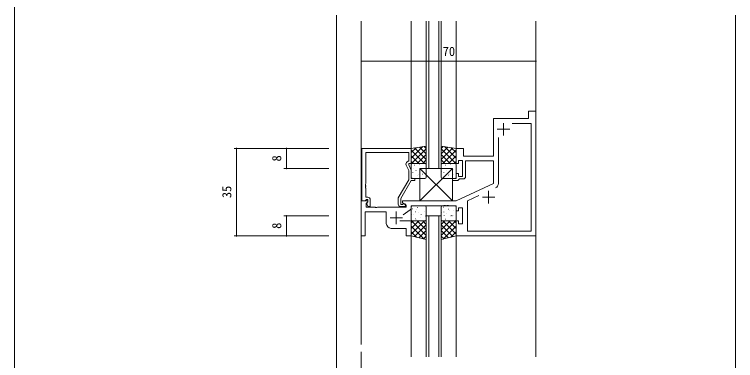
# Model space of a CAD drawing. Units: millimetres, scale not verified. Extents: x -594 to 539, y -420 to 386.
# Drawn here: x -590 to -301, y 23.2 to 161.9 of the extents above; entities that cross this region are included whole.
import ezdxf
from ezdxf.enums import TextEntityAlignment as Align

# ---------------------------------------------------------------- set-up
doc = ezdxf.new("R2010")
doc.units = ezdxf.units.MM
doc.header["$LTSCALE"] = 2
for name, color, linetype, lineweight in [('0-1_YKK_ZWAK', 7, 'Continuous', 9), ('0-3_YKK_12', 2, 'Continuous', 9), ('0-4_YSS_K', 3, 'Continuous', 9), ('0-5_YKK_D', 6, 'Continuous', 9), ('0-6_YKK_13', 4, 'Continuous', 9), ('0-7_YKK_11', 7, 'Continuous', 9)]:
    doc.layers.add(name, color=color, linetype=linetype, lineweight=lineweight)
doc.styles.add('ＭＳ ゴシック', font='')
doc.styles.get('ＭＳ ゴシック').set_extended_font_data('MS Gothic')

msp = doc.modelspace()

# ---------------------------------------------------------------- linework, layer by layer
at = {"layer": '0-1_YKK_ZWAK'}
msp.add_line((-590, -368), (-590, 382), dxfattribs=at)
at = {"layer": '0-3_YKK_12'}
for p, q in [((-450.957, 29.66), (-450.957, 159.16)), ((-430.957, 108.16), (-430.957, 159.16)), ((-424.957, 100.16), (-424.957, 159.16)), ((-423.957, 100.16), (-423.957, 159.16)), ((-419.957, 100.16), (-419.957, 159.16)), ((-418.957, 100.16), (-418.957, 159.16)), ((-412.957, 108.16), (-412.957, 159.16)), ((-380.957, 24.66), (-380.957, 159.16)), ((-300.957, 161.66), (-300.957, -15.34)), ((-383.957, 123.16), (-383.957, 120.16)), ((-380.957, 123.16), (-383.957, 123.16)), ((-397.957, 120.16), (-397.957, 105.16)), ((-383.957, 120.16), (-397.957, 120.16)), ((-397.957, 105.16), (-398.257, 105.16)), ((-418.957, 100.16), (-424.957, 100.16)), ((-424.957, 81.16), (-424.957, 24.66)), ((-424.957, 81.16), (-418.957, 81.16)), ((-423.957, 81.16), (-423.957, 24.66)), ((-419.957, 81.16), (-419.957, 24.66)), ((-418.957, 81.16), (-418.957, 24.66)), ((-430.957, 24.66), (-430.957, 73.16)), ((-412.957, 24.66), (-412.957, 73.16)), ((-450.957, -176.84), (-450.957, 26.66))]:
    msp.add_line(p, q, dxfattribs=at)
at = {"layer": '0-4_YSS_K'}
msp.add_line((-460.957, 161.66), (-460.957, -15.34), dxfattribs=at)
at = {"layer": '0-5_YKK_D'}
for p, q in [((-450.957, 125.16), (-450.957, 144.16)), ((-380.957, 143.16), (-450.957, 143.16)), ((-380.957, 125.16), (-380.957, 144.16)), ((-463.957, 108.16), (-501.957, 108.16)), ((-500.957, 108.16), (-500.957, 73.16)), ((-463.957, 108.16), (-481.957, 108.16)), ((-480.957, 108.16), (-480.957, 100.16)), ((-463.957, 100.16), (-481.957, 100.16)), ((-463.957, 81.16), (-481.957, 81.16)), ((-480.957, 73.16), (-480.957, 81.16)), ((-463.957, 73.16), (-501.957, 73.16)), ((-463.957, 73.16), (-481.957, 73.16))]:
    msp.add_line(p, q, dxfattribs=at)
for centre, start, end in [((-450.957, 143.16), 0, 180), ((-450.957, 143.16), 180, 0), ((-380.957, 143.16), 0, 180), ((-380.957, 143.16), 180, 0), ((-500.957, 108.16), 90, 270), ((-500.957, 108.16), 270, 90), ((-480.957, 108.16), 90, 270), ((-480.957, 108.16), 270, 90), ((-480.957, 100.16), 90, 270), ((-480.957, 100.16), 270, 90), ((-480.957, 81.16), 90, 270), ((-480.957, 81.16), 270, 90), ((-500.957, 73.16), 90, 270), ((-500.957, 73.16), 270, 90), ((-480.957, 73.16), 90, 270), ((-480.957, 73.16), 270, 90)]:
    msp.add_arc(centre, 0.106, start, end, dxfattribs=at)
at = {"layer": '0-6_YKK_13'}
for p, q in [((-426.333, 108.93), (-430.957, 104.307)), ((-429.027, 108.481), (-430.957, 106.552)), ((-430.957, 107.494), (-425.623, 102.16)), ((-424.957, 108.061), (-430.859, 102.16)), ((-429.603, 108.385), (-424.957, 103.739)), ((-427.679, 108.706), (-424.957, 105.984)), ((-425.755, 109.027), (-424.957, 108.229)), ((-418.16, 109.027), (-418.957, 108.229)), ((-416.235, 108.706), (-418.957, 105.984)), ((-414.311, 108.385), (-418.957, 103.739)), ((-418.957, 108.061), (-413.055, 102.16)), ((-412.957, 107.494), (-418.292, 102.16)), ((-417.581, 108.93), (-412.957, 104.307)), ((-414.887, 108.481), (-412.957, 106.552)), ((-430.957, 105.249), (-427.868, 102.16)), ((-424.957, 105.816), (-428.614, 102.16)), ((-418.957, 105.816), (-415.3, 102.16)), ((-412.957, 105.249), (-416.046, 102.16)), ((-430.957, 103.004), (-430.113, 102.16)), ((-430.957, 96.66), (-430.957, 101.66)), ((-430.457, 102.16), (-425.457, 102.16)), ((-429.723, 101.539), (-429.679, 101.515)), ((-428.33, 102.065), (-428.323, 102.057)), ((-427.646, 101.971), (-427.602, 101.947)), ((-424.957, 103.571), (-426.369, 102.16)), ((-424.957, 101.66), (-424.957, 96.66)), ((-418.957, 103.571), (-417.545, 102.16)), ((-418.957, 96.66), (-418.957, 101.66)), ((-418.457, 102.16), (-413.457, 102.16)), ((-417.323, 101.539), (-417.279, 101.515)), ((-415.93, 102.065), (-415.923, 102.057)), ((-415.246, 101.971), (-415.202, 101.947)), ((-412.957, 103.004), (-413.801, 102.16)), ((-412.957, 101.66), (-412.957, 96.66)), ((-430.321, 98.668), (-430.274, 98.58)), ((-430.149, 100.082), (-430.143, 100.075)), ((-429.08, 99.347), (-429.036, 99.323)), ((-414.457, 100.16), (-427.457, 87.16)), ((-414.457, 87.16), (-427.457, 100.16)), ((-427.432, 100.193), (-427.385, 100.104)), ((-427.055, 100.082), (-427.011, 100.058)), ((-426.388, 99.897), (-426.382, 99.89)), ((-424.978, 100.514), (-424.957, 100.502)), ((-418.756, 98.915), (-418.712, 98.891)), ((-417.921, 98.668), (-417.874, 98.58)), ((-417.749, 100.082), (-417.743, 100.075)), ((-416.68, 99.347), (-416.636, 99.323)), ((-415.032, 100.193), (-414.985, 100.104)), ((-414.655, 100.082), (-414.611, 100.058)), ((-413.988, 99.897), (-413.982, 99.89)), ((-430.513, 96.723), (-430.469, 96.699)), ((-425.457, 96.16), (-430.457, 96.16)), ((-428.488, 97.457), (-428.444, 97.434)), ((-428.174, 97.877), (-428.168, 97.87)), ((-426.412, 97.89), (-426.368, 97.866)), ((-413.457, 96.16), (-418.457, 96.16)), ((-418.113, 96.723), (-418.069, 96.699)), ((-416.088, 97.457), (-416.044, 97.434)), ((-415.774, 97.877), (-415.768, 97.87)), ((-414.012, 97.89), (-413.968, 97.866)), ((-430.957, 84.66), (-430.957, 79.66)), ((-430.559, 84.031), (-430.515, 84.007)), ((-425.457, 85.16), (-430.457, 85.16)), ((-428.482, 84.464), (-428.438, 84.44)), ((-424.957, 79.66), (-424.957, 84.66)), ((-418.957, 84.66), (-418.957, 79.66)), ((-413.457, 85.16), (-418.457, 85.16)), ((-418.113, 84.596), (-418.069, 84.62)), ((-416.088, 83.862), (-416.044, 83.886)), ((-412.957, 79.66), (-412.957, 84.66)), ((-430.772, 81.832), (-430.765, 81.825)), ((-429.916, 81.84), (-429.872, 81.816)), ((-429.359, 82.826), (-429.312, 82.737)), ((-428.953, 83.815), (-428.946, 83.807)), ((-427.891, 82.574), (-427.847, 82.55)), ((-427.011, 81.647), (-427.004, 81.64)), ((-425.814, 83.006), (-425.77, 82.982)), ((-425.223, 81.116), (-425.179, 81.092)), ((-424.958, 83.369), (-424.957, 83.368)), ((-418.756, 82.404), (-418.712, 82.428)), ((-417.921, 82.651), (-417.874, 82.74)), ((-417.749, 81.237), (-417.743, 81.245)), ((-416.68, 81.972), (-416.636, 81.996)), ((-415.774, 83.442), (-415.768, 83.449)), ((-415.032, 81.127), (-414.985, 81.215)), ((-414.655, 81.238), (-414.611, 81.262)), ((-414.012, 83.429), (-413.968, 83.453)), ((-413.988, 81.422), (-413.982, 81.429)), ((-430.957, 73.825), (-425.623, 79.16)), ((-430.957, 76.07), (-427.868, 79.16)), ((-430.957, 78.315), (-430.113, 79.16)), ((-424.957, 73.258), (-430.859, 79.16)), ((-430.457, 79.16), (-425.457, 79.16)), ((-429.324, 79.95), (-429.28, 79.926)), ((-428.797, 79.627), (-428.79, 79.62)), ((-424.957, 75.503), (-428.614, 79.16)), ((-427.248, 80.382), (-427.204, 80.358)), ((-424.957, 77.748), (-426.369, 79.16)), ((-418.957, 73.258), (-413.055, 79.16)), ((-418.957, 75.503), (-415.3, 79.16)), ((-418.957, 77.748), (-417.545, 79.16)), ((-418.457, 79.16), (-413.457, 79.16)), ((-412.957, 73.825), (-418.292, 79.16)), ((-417.323, 79.78), (-417.279, 79.804)), ((-412.957, 76.07), (-416.046, 79.16)), ((-415.93, 79.254), (-415.923, 79.262)), ((-415.246, 79.348), (-415.202, 79.372)), ((-412.957, 78.315), (-413.801, 79.16)), ((-425.82, 71.875), (-430.957, 77.013)), ((-429.694, 72.844), (-424.957, 77.58)), ((-427.898, 72.395), (-424.957, 75.335)), ((-414.221, 72.844), (-418.957, 77.58)), ((-416.017, 72.395), (-418.957, 75.335)), ((-418.095, 71.875), (-412.957, 77.013)), ((-428.813, 72.624), (-430.957, 74.768)), ((-426.102, 71.946), (-424.957, 73.09)), ((-417.813, 71.946), (-418.957, 73.09)), ((-415.101, 72.624), (-412.957, 74.768))]:
    msp.add_line(p, q, dxfattribs=at)
for points in [[(-424.957, 109.16), (-430.957, 108.16), (-430.957, 102.16), (-424.957, 102.16)], [(-418.957, 109.16), (-412.957, 108.16), (-412.957, 102.16), (-418.957, 102.16)], [(-427.457, 87.16), (-414.457, 87.16), (-414.457, 100.16), (-427.457, 100.16)], [(-424.957, 71.66), (-430.957, 73.16), (-430.957, 79.16), (-424.957, 79.16)], [(-418.957, 71.66), (-412.957, 73.16), (-412.957, 79.16), (-418.957, 79.16)]]:
    msp.add_lwpolyline(points, close=True, dxfattribs=at)
for centre, start, end in [((-430.457, 101.66), 90, 180), ((-425.457, 101.66), 0, 90), ((-418.457, 101.66), 90, 180), ((-413.457, 101.66), 0, 90), ((-430.457, 96.66), 180, 270), ((-425.457, 96.66), 270, 0), ((-418.457, 96.66), 180, 270), ((-413.457, 96.66), 270, 0), ((-430.457, 84.66), 90, 180), ((-425.457, 84.66), 0, 90), ((-418.457, 84.66), 90, 180), ((-413.457, 84.66), 0, 90), ((-430.457, 79.66), 180, 270), ((-425.457, 79.66), 270, 0), ((-418.457, 79.66), 180, 270), ((-413.457, 79.66), 270, 0)]:
    msp.add_arc(centre, 0.5, start, end, dxfattribs=at)
at = {"layer": '0-7_YKK_11'}
for p, q in [((-396.457, 115.86), (-391.457, 115.86)), ((-393.957, 118.36), (-393.957, 113.36)), ((-390.544, 118.23), (-382.887, 118.23)), ((-396.027, 94.199), (-396.027, 112.62)), ((-399.957, 91.16), (-399.957, 86.16)), ((-402.457, 88.66), (-397.457, 88.66)), ((-433.757, 84.86), (-435.157, 84.86)), ((-436.957, 82.86), (-436.957, 77.86)), ((-431.384, 83.522), (-434.18, 81.564)), ((-439.457, 80.36), (-434.457, 80.36))]:
    msp.add_line(p, q, dxfattribs=at)
for points in [[(-410.157, 95.96), (-411.657, 95.96), (-411.957, 95.66), (-412.257, 95.36), (-414.457, 95.36), (-414.457, 96.16), (-412.957, 96.16), (-412.957, 98.16), (-411.957, 98.16), (-411.957, 96.96), (-410.357, 96.96), (-410.357, 103.36), (-411.957, 103.36), (-411.957, 102.16), (-412.957, 102.16), (-412.957, 108.16), (-409.957, 108.16), (-409.957, 105.16), (-397.957, 105.16), (-397.957, 120.16), (-383.957, 120.16), (-383.957, 123.16), (-380.957, 123.16), (-380.957, 73.16), (-412.957, 73.16), (-412.957, 79.16), (-411.957, 79.16), (-411.957, 77.96), (-410.357, 77.96), (-410.357, 84.36), (-411.957, 84.36), (-411.957, 83.16), (-412.957, 83.16), (-412.957, 85.16), (-415.999, 85.16), (-416.182, 85.28), (-416.732, 85.28), (-416.915, 85.16), (-416.999, 85.16), (-417.182, 85.28)], [(-390.544, 118.23), (-382.887, 118.23), (-382.887, 75.09), (-408.427, 75.09), (-408.427, 87.142), (-403.865, 89.27)], [(-450.757, 87.16), (-450.757, 108.16), (-430.957, 108.16), (-430.957, 102.16), (-431.957, 102.16), (-431.957, 101.66), (-430.957, 99.515), (-430.957, 96.16), (-429.457, 96.16), (-429.457, 95.36), (-430.957, 95.36), (-435.157, 88.085), (-435.157, 85.66), (-434.505, 85.66), (-434.256, 85.793)], [(-432.584, 102.798), (-431.957, 103.16), (-431.957, 106.53), (-449.127, 106.53), (-449.127, 94.118), (-449.247, 93.935), (-449.247, 93.385), (-449.127, 93.201), (-449.127, 93.118), (-449.247, 92.935), (-449.247, 92.385), (-449.127, 92.201), (-449.127, 88.66), (-448.357, 88.66)], [(-440.957, 78.16), (-440.957, 82.73), (-449.457, 82.73), (-449.457, 73.16), (-450.957, 73.16), (-450.957, 87.16), (-448.481, 87.16), (-448.321, 86.772), (-449.027, 86.065), (-449.027, 84.66), (-445.415, 84.66), (-445.232, 84.54), (-444.682, 84.54), (-444.499, 84.66), (-432.957, 84.66), (-432.957, 85.494), (-434.457, 86.36), (-434.457, 87.16), (-412.957, 87.16), (-397.957, 94.154), (-397.957, 103.16), (-409.157, 103.16), (-409.157, 96.96)], [(-436.157, 85.86), (-436.157, 88.353), (-431.957, 95.628), (-431.957, 99.293), (-432.99, 101.509)], [(-447.357, 87.66), (-447.357, 84.86), (-448.18, 84.86), (-448.931, 86.16), (-448.357, 86.733), (-448.357, 87.66), (-448.927, 87.66), (-449.127, 87.46), (-449.427, 87.16), (-450.757, 87.16)], [(-417.182, 85.28), (-417.732, 85.28), (-417.915, 85.16), (-430.957, 85.16), (-430.957, 84.341)], [(-435.487, 79.16), (-430.957, 79.16), (-430.957, 73.16), (-432.957, 73.16), (-432.957, 76.16), (-438.957, 76.16)]]:
    msp.add_lwpolyline(points, dxfattribs=at)
for centre, radius, start, end in [((-432.084, 101.932), 1, 120.00002, 205.00002), ((-410.157, 96.96), 1, 270, 359.99998), ((-398.027, 94.199), 2, 295.00002, 0.00002), ((-448.357, 87.66), 1, 0, 89.99998), ((-435.157, 85.86), 1, 180, 269.99998), ((-433.757, 85.46), 0.6, 270.00002, 146.25102), ((-431.957, 84.341), 1, 304.99997, 359.99997), ((-438.957, 78.16), 2, 180, 269.99998)]:
    msp.add_arc(centre, radius, start, end, dxfattribs=at)

# ---------------------------------------------------------------- texts
at = {"layer": '0-5_YKK_D', "color": 4, "style": 'ＭＳ ゴシック'}
msp.add_text('70', height=3.666, dxfattribs=at).set_placement((-418.357, 144.16), align=Align.BOTTOM_LEFT)
for s, p in [('8', (-481.957, 102.96)), ('35', (-501.957, 88.26)), ('8', (-481.957, 75.96))]:
    msp.add_text(s, height=3.666, rotation=90, dxfattribs=at).set_placement(p, align=Align.BOTTOM_LEFT)

doc.saveas('drawing.dxf')
